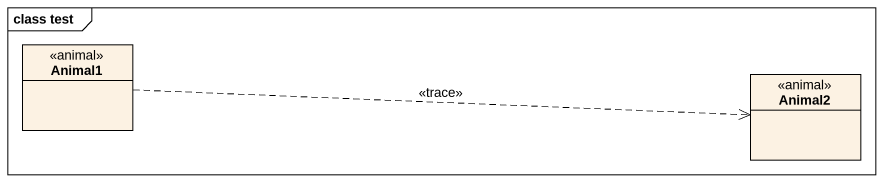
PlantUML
@startuml
mainframe class test
hide circle
hide empty members
class Animal1 <<animal>>
class Animal2 <<animal>>
Animal1 .right.> Animal2 : <<trace>>
@enduml
